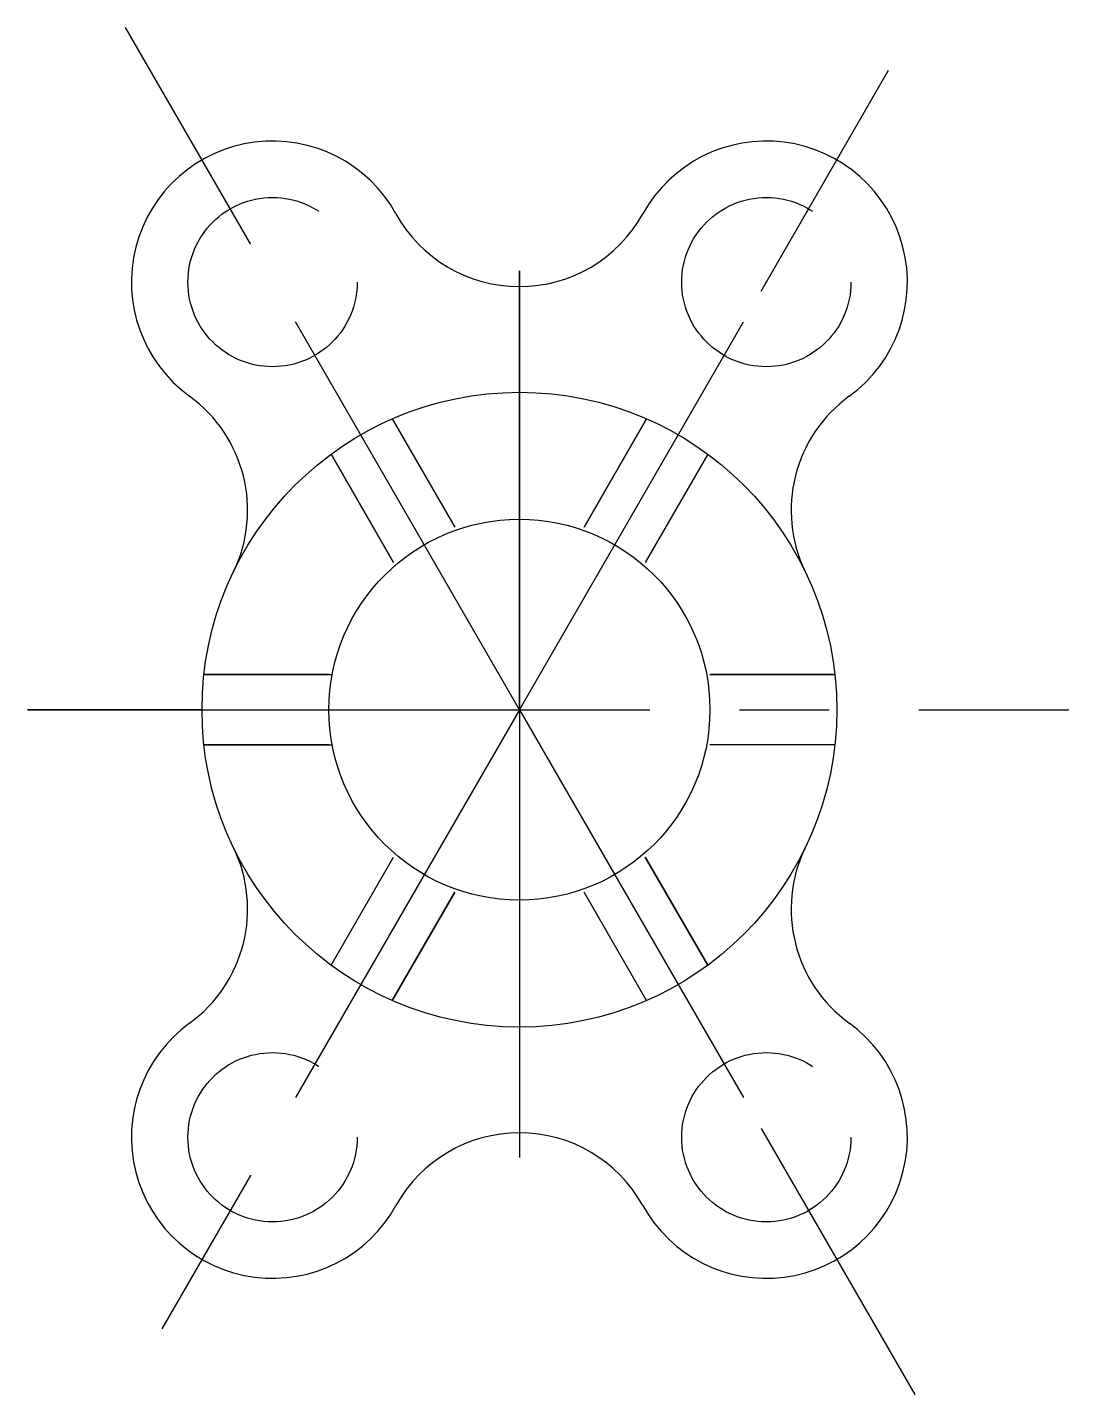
# Model space of a CAD drawing. Header units: millimetres. Extents: x 1319 to 1467, y 716 to 910.
import ezdxf

# ---------------------------------------------------------------- set-up
doc = ezdxf.new("R2010")
doc.units = ezdxf.units.MM
doc.linetypes.add('CENTERX2', pattern=[101.6, 63.5, -12.7, 12.7, -12.7])
doc.layers.add('line', color=7, linetype='CENTERX2')

# ---------------------------------------------------------------- blocks, each defined once
blk = doc.blocks.new('*U1')
for p, q in [((-8.86, 5), (8.86, 5)), ((8.86, -5), (-8.86, -5)), ((-8.86, -5), (8.86, -5))]:
    blk.add_line(p, q)
blk = doc.blocks.new('*U2')
at = {"color": 0, "linetype": 'ByBlock', "lineweight": -2, "transparency": 16777216}
for p, rotation in [((1371.29, 844.44), 299.9999999999999), ((1407.15, 844.44), 240), ((1425.08, 813.38), 180), ((1371.29, 782.32), 59.99999999999999), ((1407.15, 782.32), 120)]:
    blk.add_blockref('*U1', p, dxfattribs=dict(at, rotation=rotation))
blk.add_blockref('*U1', (1353.35, 813.38), dxfattribs=at)

msp = doc.modelspace()

# ---------------------------------------------------------------- linework, layer by layer
for p, q in [((1351.08, 879.43), (1333.36, 910.12)), ((1423.49, 872.74), (1441.56, 904.04)), ((1362.22, 818.38), (1344.49, 818.38)), ((1362.22, 818.38), (1362.68, 818.38)), ((1362.22, 808.38), (1362.68, 808.38)), ((1423.49, 754.02), (1445.28, 716.27)), ((1351.08, 747.33), (1338.54, 725.61))]:
    msp.add_line(p, q)
for radius in [45, 27]:
    msp.add_circle((1389.22, 813.38), radius)
for centre, start, end in [((1354.22, 874), 28.955, 233.9695), ((1424.22, 874), 306.0305, 151.045), ((1389.22, 893.37), 208.955, 331.045), ((1330.69, 841.65), 334.2161, 53.9695), ((1447.74, 841.65), 126.0305, 205.7839), ((1330.69, 785.11), 306.0305, 25.7839), ((1447.74, 785.11), 154.2161, 233.9695), ((1354.22, 752.76), 126.0305, 331.045), ((1424.22, 752.76), 208.955, 53.9695), ((1389.22, 733.39), 28.955, 151.045)]:
    msp.add_arc(centre, 20, start, end)
for p in [(1362.22, 818.38), (1362.22, 818.38), (1362.22, 813.38), (1362.22, 813.38), (1362.22, 808.38)]:
    msp.add_point(p)
at = {"layer": 'line'}
for p, q in [((1389.22, 813.38), (1351.08, 879.43)), ((1389.22, 813.38), (1389.22, 875.58)), ((1389.22, 875.58), (1389.22, 813.38)), ((1389.22, 813.38), (1423.49, 872.74)), ((1344.22, 813.38), (1319.46, 813.38)), ((1319.46, 813.38), (1389.22, 813.38)), ((1344.22, 813.38), (1467.08, 813.38)), ((1389.22, 813.38), (1351.08, 747.33)), ((1389.22, 813.38), (1389.22, 745.97)), ((1389.22, 813.38), (1423.49, 754.02))]:
    msp.add_line(p, q, dxfattribs=at)
for centre in [(1354.22, 874), (1424.22, 874), (1354.22, 752.76), (1424.22, 752.76)]:
    msp.add_circle(centre, 12, dxfattribs=at)
for p in [(1424.22, 874), (1389.22, 813.38)]:
    msp.add_point(p, dxfattribs=at)

# ---------------------------------------------------------------- block references
msp.add_blockref('*U2', (0, 0))

doc.saveas('drawing.dxf')
